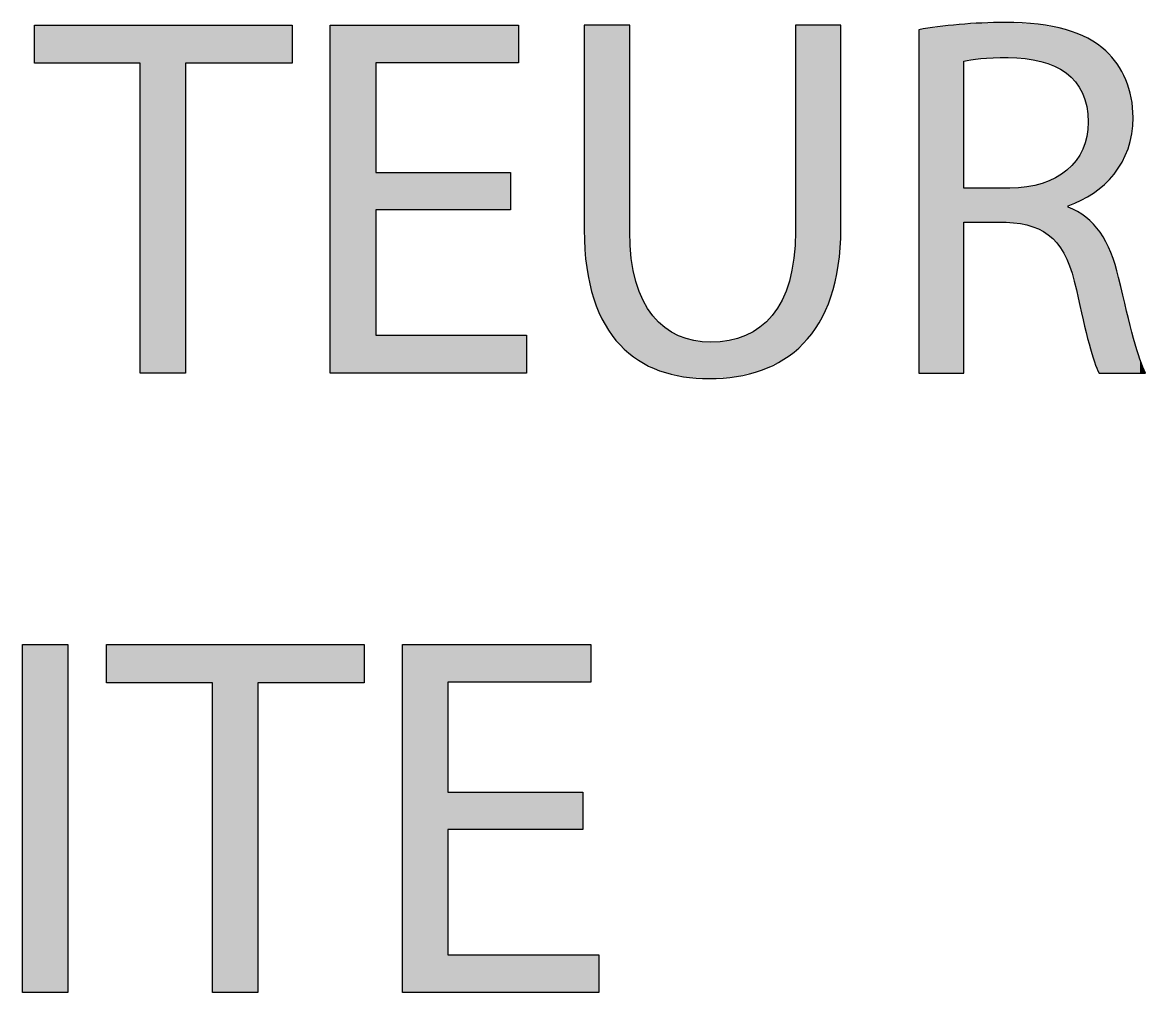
# Model space of a CAD drawing. Extents: x 0 to 360, y -268 to 0.
# Drawn here: x 279.09 to 285.61, y -194 to -188.37 of the extents above; entities that cross this region are included whole.
import ezdxf

# ---------------------------------------------------------------- set-up
doc = ezdxf.new("R2010")
doc.units = 0
doc.layers.add('LAYER_1', color=7, linetype='CONTINUOUS')

# ---------------------------------------------------------------- blocks, each defined once
blk = doc.blocks.new('*U365')
at = {"layer": 'LAYER_1', "color": 250}
for points in [[(279.1551, -188.603), (279.1551, -188.3811), (279.7697, -188.603)], [(279.7697, -188.603), (279.1551, -188.3811), (279.7697, -188.3811)], [(280.0336, -188.603), (280.0336, -188.3811), (280.6516, -188.603)], [(280.6516, -188.603), (280.0336, -188.3811), (280.6516, -188.3811)]]:
    blk.add_solid(points, dxfattribs=at)
at = {"layer": 'LAYER_1', "color": 250, "extrusion": (0, 0, -1)}
for points in [[(-279.7697, -190.402), (-279.7697, -188.3811), (-280.0336, -190.402)], [(-280.0336, -190.402), (-279.7697, -188.3811), (-280.0336, -188.3811)]]:
    blk.add_solid(points, dxfattribs=at)
blk = doc.blocks.new('*U366')
at = {"layer": 'LAYER_1', "color": 250, "extrusion": (0, 0, -1)}
for points in [[(-280.8735, -190.402), (-280.8735, -188.3811), (-281.1374, -190.402)], [(-281.1374, -190.402), (-280.8735, -188.3811), (-281.1374, -188.3811)], [(-281.9201, -188.5999), (-281.9201, -188.3811), (-281.9676, -188.5999)], [(-281.9676, -188.5999), (-281.9201, -188.3811), (-281.9676, -188.3811)], [(-281.9201, -190.402), (-281.9201, -190.1829), (-281.9676, -190.402)], [(-281.9676, -190.402), (-281.9201, -190.1829), (-281.9676, -190.1829)], [(-281.9676, -190.402), (-281.9676, -190.1829), (-282.0131, -190.402)], [(-282.0131, -190.402), (-281.9676, -190.1829), (-282.0131, -190.1829)]]:
    blk.add_solid(points, dxfattribs=at)
at = {"layer": 'LAYER_1', "color": 250}
for points in [[(281.1374, -188.5999), (281.1374, -188.3811), (281.9201, -188.5999)], [(281.9201, -188.5999), (281.1374, -188.3811), (281.9201, -188.3811)], [(281.1374, -189.4546), (281.1374, -189.2382), (281.9201, -189.4546)], [(281.9201, -189.4546), (281.1374, -189.2382), (281.9201, -189.2382)], [(281.1374, -190.402), (281.1374, -190.1829), (281.9201, -190.402)], [(281.9201, -190.402), (281.1374, -190.1829), (281.9201, -190.1829)]]:
    blk.add_solid(points, dxfattribs=at)
blk = doc.blocks.new('*U367')
at = {"layer": 'LAYER_1', "color": 250}
for points in [[(282.3487, -189.571), (282.3487, -188.3811), (282.3629, -189.789)], [(282.3629, -189.789), (282.3629, -188.3811), (282.4039, -189.9717)], [(282.4039, -189.9717), (282.4039, -188.3811), (282.4337, -190.0504)], [(282.4337, -190.0504), (282.4337, -188.3811), (282.4692, -190.1211)], [(282.4692, -190.1211), (282.4692, -188.3811), (282.5102, -190.1839)], [(282.5102, -190.1839), (282.5102, -188.3811), (282.5564, -190.239)], [(282.5564, -190.239), (282.5564, -188.3811), (282.6074, -190.2868)], [(282.6074, -190.2868), (282.6074, -188.3811), (282.6126, -190.2906)], [(282.6126, -190.2906), (282.6126, -189.5803), (282.6217, -190.2973)], [(283.5751, -190.2731), (283.5673, -189.7162), (283.5751, -189.5803)], [(283.5673, -190.2803), (283.5662, -189.7353), (283.5673, -189.7162)], [(282.6217, -190.2973), (282.6217, -189.737), (282.6482, -190.3167)], [(283.5662, -190.2811), (283.54, -189.8678), (283.5662, -189.7353)], [(282.6482, -190.3167), (282.6482, -189.8703), (282.663, -190.3275)], [(282.663, -190.3275), (282.663, -189.909), (282.6904, -190.341)], [(283.54, -190.2999), (283.5088, -189.9496), (283.54, -189.8678)], [(282.6904, -190.341), (282.6904, -189.981), (282.7468, -190.3688)], [(283.4978, -190.3277), (283.4405, -190.0676), (283.4978, -189.9784)], [(283.5088, -190.3223), (283.4978, -189.9784), (283.5088, -189.9496)], [(282.7468, -190.3688), (282.7468, -190.0698), (282.7864, -190.3883)], [(282.7864, -190.3883), (282.7864, -190.1087), (282.8159, -190.3958)], [(283.4405, -190.3555), (283.3786, -190.1272), (283.4405, -190.0676)], [(282.8159, -190.3958), (282.8159, -190.1376), (282.896, -190.4162)], [(282.896, -190.4162), (282.896, -190.1851), (282.9243, -190.4234)], [(283.2853, -190.4094), (283.2329, -190.1999), (283.2853, -190.1843)], [(283.3693, -190.388), (283.2853, -190.1843), (283.3693, -190.1361)], [(283.3786, -190.3857), (283.3693, -190.1361), (283.3786, -190.1272)], [(282.9243, -190.4234), (282.9243, -190.1939), (282.9856, -190.428)], [(282.9856, -190.428), (282.9856, -190.213), (283.0742, -190.4347)], [(283.1896, -190.426), (283.0832, -190.2222), (283.1896, -190.2128)], [(283.2329, -190.4227), (283.1896, -190.2128), (283.2329, -190.1999)]]:
    blk.add_solid(points, dxfattribs=at)
at = {"layer": 'LAYER_1', "color": 250, "extrusion": (0, 0, -1)}
for points in [[(-282.3629, -189.789), (-282.3487, -188.3811), (-282.3629, -188.3811)], [(-282.4039, -189.9717), (-282.3629, -188.3811), (-282.4039, -188.3811)], [(-282.4337, -190.0504), (-282.4039, -188.3811), (-282.4337, -188.3811)], [(-282.4692, -190.1211), (-282.4337, -188.3811), (-282.4692, -188.3811)], [(-282.5102, -190.1839), (-282.4692, -188.3811), (-282.5102, -188.3811)], [(-282.5564, -190.239), (-282.5102, -188.3811), (-282.5564, -188.3811)], [(-282.6074, -190.2868), (-282.5564, -188.3811), (-282.6074, -188.3811)], [(-282.6126, -190.2906), (-282.6074, -188.3811), (-282.6126, -188.3811)], [(-283.5751, -190.2731), (-283.5751, -188.3811), (-283.6209, -190.2312)], [(-283.6209, -190.2312), (-283.5751, -188.3811), (-283.6209, -188.3811)], [(-283.6209, -190.2312), (-283.6209, -188.3811), (-283.6695, -190.1748)], [(-283.6695, -190.1748), (-283.6209, -188.3811), (-283.6695, -188.3811)], [(-283.6695, -190.1748), (-283.6695, -188.3811), (-283.7126, -190.111)], [(-283.7126, -190.111), (-283.6695, -188.3811), (-283.7126, -188.3811)], [(-283.7126, -190.111), (-283.7126, -188.3811), (-283.7499, -190.0396)], [(-283.7499, -190.0396), (-283.7126, -188.3811), (-283.7499, -188.3811)], [(-283.7499, -190.0396), (-283.7499, -188.3811), (-283.7811, -189.9603)], [(-283.7811, -189.9603), (-283.7499, -188.3811), (-283.7811, -188.3811)], [(-283.7811, -189.9603), (-283.7811, -188.3811), (-283.806, -189.8731)], [(-283.806, -189.8731), (-283.7811, -188.3811), (-283.806, -188.3811)], [(-283.806, -189.8731), (-283.806, -188.3811), (-283.8241, -189.7778)], [(-283.8241, -189.7778), (-283.806, -188.3811), (-283.8241, -188.3811)], [(-283.8241, -189.7778), (-283.8241, -188.3811), (-283.839, -189.5621)], [(-283.839, -189.5621), (-283.8241, -188.3811), (-283.839, -188.3811)], [(-282.6217, -190.2973), (-282.6126, -189.5803), (-282.6217, -189.737)], [(-283.5673, -190.2803), (-283.5673, -189.7162), (-283.5751, -190.2731)], [(-282.6482, -190.3167), (-282.6217, -189.737), (-282.6482, -189.8703)], [(-283.5662, -190.2811), (-283.5662, -189.7353), (-283.5673, -190.2803)], [(-282.663, -190.3275), (-282.6482, -189.8703), (-282.663, -189.909)], [(-282.6904, -190.341), (-282.663, -189.909), (-282.6904, -189.981)], [(-283.54, -190.2999), (-283.54, -189.8678), (-283.5662, -190.2811)], [(-282.7468, -190.3688), (-282.6904, -189.981), (-282.7468, -190.0698)], [(-283.4978, -190.3277), (-283.4978, -189.9784), (-283.5088, -190.3223)], [(-283.5088, -190.3223), (-283.5088, -189.9496), (-283.54, -190.2999)], [(-282.7864, -190.3883), (-282.7468, -190.0698), (-282.7864, -190.1087)], [(-282.8159, -190.3958), (-282.7864, -190.1087), (-282.8159, -190.1376)], [(-283.4405, -190.3555), (-283.4405, -190.0676), (-283.4978, -190.3277)], [(-282.896, -190.4162), (-282.8159, -190.1376), (-282.896, -190.1851)], [(-282.9243, -190.4234), (-282.896, -190.1851), (-282.9243, -190.1939)], [(-283.2853, -190.4094), (-283.2853, -190.1843), (-283.3693, -190.388)], [(-283.3693, -190.388), (-283.3693, -190.1361), (-283.3786, -190.3857)], [(-283.3786, -190.3857), (-283.3786, -190.1272), (-283.4405, -190.3555)], [(-282.9856, -190.428), (-282.9243, -190.1939), (-282.9856, -190.213)], [(-283.0742, -190.4347), (-282.9856, -190.213), (-283.0742, -190.2213)], [(-283.0742, -190.4347), (-283.0742, -190.2213), (-283.0832, -190.434)], [(-283.0832, -190.434), (-283.0742, -190.2213), (-283.0832, -190.2222)], [(-283.0832, -190.434), (-283.0832, -190.2222), (-283.1896, -190.426)], [(-283.1896, -190.426), (-283.1896, -190.2128), (-283.2329, -190.4227)], [(-283.2329, -190.4227), (-283.2329, -190.1999), (-283.2853, -190.4094)]]:
    blk.add_solid(points, dxfattribs=at)
blk = doc.blocks.new('*U368')
at = {"layer": 'LAYER_1', "color": 250}
for points in [[(284.5254, -190.402), (284.2917, -188.408), (284.5254, -188.3779)], [(284.5528, -190.402), (284.5254, -188.3779), (284.5528, -188.3767)], [(284.5943, -188.5825), (284.5528, -188.3767), (284.5943, -188.3748)], [(284.6512, -188.5759), (284.5943, -188.3748), (284.6512, -188.3723)], [(284.7234, -188.5715), (284.6512, -188.3723), (284.7234, -188.369)], [(284.7926, -188.5702), (284.7234, -188.369), (284.7926, -188.3659)], [(284.8105, -188.5699), (284.8105, -188.3669), (284.8195, -188.5704)], [(284.8195, -188.5704), (284.8195, -188.3674), (284.8706, -188.5731)], [(284.8706, -188.5731), (284.8706, -188.3701), (284.8819, -188.5738)], [(284.8819, -188.5738), (284.8819, -188.3707), (284.9098, -188.5753)], [(284.9098, -188.5753), (284.9098, -188.3721), (284.9192, -188.5767)], [(284.9192, -188.5767), (284.9192, -188.3726), (284.9541, -188.5818)], [(284.9541, -188.5818), (284.9541, -188.3745), (284.956, -188.5821)], [(284.956, -188.5821), (284.956, -188.3746), (284.9652, -188.5841)], [(284.9652, -188.5841), (284.9652, -188.3751), (284.9844, -188.5883)], [(284.9844, -188.5883), (284.9844, -188.3761), (284.9998, -188.5917)], [(284.9998, -188.5917), (284.9998, -188.379), (285.0085, -188.5944)], [(285.0085, -188.5944), (285.0085, -188.3807), (285.0162, -188.5967)], [(285.0162, -188.5967), (285.0162, -188.3822), (285.0408, -188.6042)], [(285.0408, -188.6042), (285.0408, -188.3869), (285.0489, -188.6075)], [(285.0489, -188.6075), (285.0489, -188.3885), (285.0692, -188.6156)], [(285.0692, -188.6156), (285.0692, -188.3924), (285.0791, -188.6196)], [(285.0791, -188.6196), (285.0791, -188.3943), (285.0864, -188.6234)], [(285.0864, -188.6234), (285.0864, -188.3957), (285.1138, -188.6377)], [(285.1138, -188.6377), (285.1138, -188.401), (285.1144, -188.638)], [(285.1144, -188.638), (285.1144, -188.4011), (285.1209, -188.6423)], [(285.1209, -188.6423), (285.1209, -188.4023), (285.1435, -188.6573)], [(285.1435, -188.6573), (285.1435, -188.4067), (285.1467, -188.6594)], [(285.1467, -188.6594), (285.1467, -188.4079), (285.151, -188.663)], [(285.151, -188.663), (285.151, -188.4097), (285.1522, -188.664)], [(285.1522, -188.664), (285.1522, -188.4101), (285.1585, -188.6693)], [(285.1585, -188.6693), (285.1585, -188.4126), (285.1757, -188.6838)], [(285.1757, -188.6838), (285.1757, -188.4194), (285.1802, -188.6887)], [(285.1802, -188.6887), (285.1802, -188.4212), (285.1817, -188.6903)], [(285.1817, -188.6903), (285.1817, -188.4218), (285.2013, -188.7114)], [(285.2013, -188.7114), (285.2013, -188.4296), (285.2049, -188.7163)], [(285.2049, -188.7163), (285.2049, -188.431), (285.2067, -188.7189)], [(285.2067, -188.7189), (285.2067, -188.4317), (285.2131, -188.7277)], [(285.2131, -188.7277), (285.2131, -188.4342), (285.2234, -188.7421)], [(285.2234, -188.7421), (285.2234, -188.4383), (285.226, -188.7469)], [(285.226, -188.7469), (285.226, -188.4393), (285.235, -188.7635)], [(285.235, -188.7635), (285.235, -188.4429), (285.2418, -188.776)], [(285.2418, -188.776), (285.2418, -188.4456), (285.2436, -188.7805)], [(285.2436, -188.7805), (285.2436, -188.4463), (285.2564, -188.8132)], [(285.2564, -188.8132), (285.2564, -188.4513), (285.2574, -188.8172)], [(285.2574, -188.8172), (285.2574, -188.4518), (285.2622, -188.8354)], [(285.2622, -188.8354), (285.2622, -188.4536), (285.267, -188.8536)], [(285.267, -188.8536), (285.267, -188.4555), (285.2675, -188.857)], [(285.2675, -188.857), (285.2675, -188.4557), (285.2734, -188.8973)], [(285.2734, -188.8973), (285.2734, -188.4581), (285.2734, -188.8975)], [(285.2734, -188.8975), (285.2734, -188.4581), (285.2736, -188.9003)], [(285.2736, -188.9003), (285.2736, -188.4582), (285.2756, -188.9447)], [(285.2756, -189.3749), (285.2736, -188.9871), (285.2756, -188.9447)], [(285.2734, -189.3762), (285.2675, -189.0275), (285.2734, -188.9881)], [(285.2736, -189.3761), (285.2734, -188.9879), (285.2736, -188.9871)], [(285.2734, -189.3762), (285.2734, -188.9881), (285.2734, -188.9879)], [(285.2564, -189.3861), (285.2436, -189.1021), (285.2564, -189.0686)], [(285.2574, -189.3855), (285.2564, -189.0686), (285.2574, -189.0658)], [(285.2622, -189.3828), (285.2574, -189.0658), (285.2622, -189.0476)], [(285.267, -189.38), (285.2622, -189.0476), (285.267, -189.0294)], [(285.2675, -189.3797), (285.267, -189.0294), (285.2675, -189.0275)], [(285.2234, -189.4034), (285.2131, -189.1554), (285.2234, -189.1399)], [(285.226, -189.4023), (285.2234, -189.1399), (285.226, -189.136)], [(285.235, -189.3986), (285.226, -189.136), (285.235, -189.1186)], [(285.2418, -189.3947), (285.235, -189.1186), (285.2418, -189.1055)], [(285.2436, -189.3936), (285.2418, -189.1055), (285.2436, -189.1021)], [(285.1757, -189.4233), (285.1585, -189.2172), (285.1757, -189.201)], [(285.1802, -189.4214), (285.1757, -189.201), (285.1802, -189.1967)], [(285.1817, -189.4208), (285.1802, -189.1967), (285.1817, -189.1949)], [(285.2013, -189.4126), (285.1817, -189.1949), (285.2013, -189.1718)], [(285.2049, -189.4112), (285.2013, -189.1718), (285.2049, -189.1676)], [(285.2067, -189.4104), (285.2049, -189.1676), (285.2067, -189.1648)], [(285.2131, -189.4077), (285.2067, -189.1648), (285.2131, -189.1554)], [(285.0791, -189.6333), (285.0692, -189.2762), (285.0791, -189.2715)], [(285.0864, -189.642), (285.0791, -189.2715), (285.0864, -189.2679)], [(285.0791, -189.6333), (285.0791, -189.2715), (285.0864, -189.642)], [(285.1138, -189.6746), (285.0864, -189.2679), (285.1138, -189.2513)], [(285.0864, -189.642), (285.0864, -189.2679), (285.1138, -189.6746)], [(285.1144, -189.6757), (285.1138, -189.2513), (285.1144, -189.2509)], [(285.1138, -189.6746), (285.1138, -189.2513), (285.1144, -189.6757)], [(285.1209, -189.6873), (285.1144, -189.2509), (285.1209, -189.247)], [(285.1144, -189.6757), (285.1144, -189.2509), (285.1209, -189.6873)], [(285.1435, -189.7278), (285.1209, -189.247), (285.1435, -189.2298)], [(285.1209, -189.6873), (285.1209, -189.247), (285.1435, -189.7278)], [(285.1467, -189.7335), (285.1435, -189.2298), (285.1467, -189.2274)], [(285.1435, -189.7278), (285.1435, -189.2298), (285.1467, -189.7335)], [(285.151, -189.7413), (285.1467, -189.2274), (285.151, -189.2241)], [(285.1467, -189.7335), (285.1467, -189.2274), (285.151, -189.7413)], [(285.1522, -189.7444), (285.151, -189.2241), (285.1522, -189.2232)], [(285.151, -189.7413), (285.151, -189.2241), (285.1522, -189.7444)], [(285.1585, -189.761), (285.1522, -189.2232), (285.1585, -189.2172)], [(285.1522, -189.7444), (285.1522, -189.2232), (285.1585, -189.761)], [(284.7988, -189.5262), (284.7988, -189.3285), (284.8105, -189.5274)], [(284.8105, -189.5274), (284.8105, -189.3285), (284.8195, -189.5282)], [(284.8706, -189.5332), (284.8195, -189.3285), (284.8706, -189.3267)], [(284.8195, -189.5282), (284.8195, -189.3285), (284.8706, -189.5332)], [(284.8819, -189.5343), (284.8706, -189.3267), (284.8819, -189.3255)], [(284.8706, -189.5332), (284.8706, -189.3267), (284.8819, -189.5343)], [(284.9098, -189.5412), (284.8819, -189.3255), (284.9098, -189.3225)], [(284.8819, -189.5343), (284.8819, -189.3255), (284.9098, -189.5412)], [(284.9192, -189.5435), (284.9098, -189.3225), (284.9192, -189.3215)], [(284.9098, -189.5412), (284.9098, -189.3225), (284.9192, -189.5435)], [(284.9541, -189.5522), (284.9192, -189.3215), (284.9541, -189.3149)], [(284.9192, -189.5435), (284.9192, -189.3215), (284.9541, -189.5522)], [(284.956, -189.5531), (284.9541, -189.3149), (284.956, -189.3146)], [(284.9541, -189.5522), (284.9541, -189.3149), (284.956, -189.5531)], [(284.9652, -189.5573), (284.956, -189.3146), (284.9652, -189.3129)], [(284.956, -189.5531), (284.956, -189.3146), (284.9652, -189.5573)], [(284.9844, -189.5662), (284.9652, -189.3129), (284.9844, -189.3076)], [(284.9652, -189.5573), (284.9652, -189.3129), (284.9844, -189.5662)], [(284.9998, -189.5733), (284.9844, -189.3076), (284.9998, -189.3034)], [(284.9844, -189.5662), (284.9844, -189.3076), (284.9998, -189.5733)], [(285.0085, -189.5774), (284.9998, -189.3034), (285.0085, -189.301)], [(284.9998, -189.5733), (284.9998, -189.3034), (285.0085, -189.5774)], [(285.0162, -189.581), (285.0085, -189.301), (285.0162, -189.2981)], [(285.0085, -189.5774), (285.0085, -189.301), (285.0162, -189.581)], [(285.0408, -189.5998), (285.0162, -189.2981), (285.0408, -189.289)], [(285.0162, -189.581), (285.0162, -189.2981), (285.0408, -189.5998)], [(285.0489, -189.606), (285.0408, -189.289), (285.0489, -189.286)], [(285.0408, -189.5998), (285.0408, -189.289), (285.0489, -189.606)], [(285.0692, -189.6215), (285.0489, -189.286), (285.0692, -189.2762)], [(285.0489, -189.606), (285.0489, -189.286), (285.0692, -189.6215)], [(285.0692, -189.6215), (285.0692, -189.2762), (285.0791, -189.6333)], [(285.1585, -189.761), (285.1585, -189.4394), (285.1757, -189.8066)], [(285.1757, -189.8066), (285.1757, -189.4471), (285.1802, -189.8186)], [(285.1802, -189.8186), (285.1802, -189.4491), (285.1817, -189.8225)], [(285.1817, -189.8225), (285.1817, -189.4498), (285.2013, -189.8981)], [(285.2013, -189.8981), (285.2013, -189.4585), (285.2049, -189.9119)], [(285.2049, -189.9119), (285.2049, -189.4601), (285.2067, -189.919)], [(285.2067, -189.919), (285.2067, -189.4609), (285.2131, -189.946)], [(285.2131, -189.946), (285.2131, -189.4638), (285.2234, -189.9901)], [(285.2234, -189.9901), (285.2234, -189.4706), (285.226, -190.0013)], [(285.226, -190.0013), (285.226, -189.4723), (285.235, -190.0398)], [(285.235, -190.0398), (285.235, -189.4783), (285.2418, -190.0686)], [(285.2418, -190.0686), (285.2418, -189.4828), (285.2436, -190.0762)], [(285.2436, -190.0762), (285.2436, -189.484), (285.2564, -190.1307)], [(285.2564, -190.1307), (285.2564, -189.4924), (285.2574, -190.1352)], [(285.2574, -190.1352), (285.2574, -189.4931), (285.2622, -190.1555)], [(285.2622, -190.1555), (285.2622, -189.4963), (285.267, -190.1759)], [(285.267, -190.1759), (285.267, -189.5007), (285.2675, -190.178)], [(285.2675, -190.178), (285.2675, -189.5011), (285.2734, -190.2033)], [(285.2734, -190.2033), (285.2734, -189.5066), (285.2734, -190.2034)], [(285.2734, -190.2034), (285.2734, -189.5066), (285.2736, -190.204)], [(285.2736, -190.204), (285.2736, -189.5068), (285.2756, -190.2127)], [(285.2756, -190.2127), (285.2756, -189.5087), (285.2803, -190.2326)], [(285.2803, -190.2326), (285.2803, -189.5129), (285.306, -190.3189)], [(285.306, -190.3189), (285.306, -189.5367), (285.3061, -190.3192)], [(285.3061, -190.3192), (285.3061, -189.5368), (285.3114, -190.3367)], [(285.3114, -190.3367), (285.3114, -189.5433), (285.3383, -190.402)]]:
    blk.add_solid(points, dxfattribs=at)
at = {"layer": 'LAYER_1', "color": 250, "extrusion": (0, 0, -1)}
for points in [[(-284.2917, -190.402), (-284.2917, -188.408), (-284.5254, -190.402)], [(-284.5254, -190.402), (-284.5254, -188.3779), (-284.5528, -190.402)], [(-284.5528, -188.5909), (-284.5528, -188.3767), (-284.5943, -188.5825)], [(-284.5943, -188.5825), (-284.5943, -188.3748), (-284.6512, -188.5759)], [(-284.6512, -188.5759), (-284.6512, -188.3723), (-284.7234, -188.5715)], [(-284.7234, -188.5715), (-284.7234, -188.369), (-284.7926, -188.5702)], [(-284.7926, -188.5702), (-284.7926, -188.3659), (-284.7988, -188.5701)], [(-284.7988, -188.5701), (-284.7926, -188.3659), (-284.7988, -188.3663)], [(-284.7988, -188.5701), (-284.7988, -188.3663), (-284.8105, -188.5699)], [(-284.8105, -188.5699), (-284.7988, -188.3663), (-284.8105, -188.3669)], [(-284.8195, -188.5704), (-284.8105, -188.3669), (-284.8195, -188.3674)], [(-284.8706, -188.5731), (-284.8195, -188.3674), (-284.8706, -188.3701)], [(-284.8819, -188.5738), (-284.8706, -188.3701), (-284.8819, -188.3707)], [(-284.9098, -188.5753), (-284.8819, -188.3707), (-284.9098, -188.3721)], [(-284.9192, -188.5767), (-284.9098, -188.3721), (-284.9192, -188.3726)], [(-284.9541, -188.5818), (-284.9192, -188.3726), (-284.9541, -188.3745)], [(-284.956, -188.5821), (-284.9541, -188.3745), (-284.956, -188.3746)], [(-284.9652, -188.5841), (-284.956, -188.3746), (-284.9652, -188.3751)], [(-284.9844, -188.5883), (-284.9652, -188.3751), (-284.9844, -188.3761)], [(-284.9998, -188.5917), (-284.9844, -188.3761), (-284.9998, -188.379)], [(-285.0085, -188.5944), (-284.9998, -188.379), (-285.0085, -188.3807)], [(-285.0162, -188.5967), (-285.0085, -188.3807), (-285.0162, -188.3822)], [(-285.0408, -188.6042), (-285.0162, -188.3822), (-285.0408, -188.3869)], [(-285.0489, -188.6075), (-285.0408, -188.3869), (-285.0489, -188.3885)], [(-285.0692, -188.6156), (-285.0489, -188.3885), (-285.0692, -188.3924)], [(-285.0791, -188.6196), (-285.0692, -188.3924), (-285.0791, -188.3943)], [(-285.0864, -188.6234), (-285.0791, -188.3943), (-285.0864, -188.3957)], [(-285.1138, -188.6377), (-285.0864, -188.3957), (-285.1138, -188.401)], [(-285.1144, -188.638), (-285.1138, -188.401), (-285.1144, -188.4011)], [(-285.1209, -188.6423), (-285.1144, -188.4011), (-285.1209, -188.4023)], [(-285.1435, -188.6573), (-285.1209, -188.4023), (-285.1435, -188.4067)], [(-285.1467, -188.6594), (-285.1435, -188.4067), (-285.1467, -188.4079)], [(-285.151, -188.663), (-285.1467, -188.4079), (-285.151, -188.4097)], [(-285.1522, -188.664), (-285.151, -188.4097), (-285.1522, -188.4101)], [(-285.1585, -188.6693), (-285.1522, -188.4101), (-285.1585, -188.4126)], [(-285.1757, -188.6838), (-285.1585, -188.4126), (-285.1757, -188.4194)], [(-285.1802, -188.6887), (-285.1757, -188.4194), (-285.1802, -188.4212)], [(-285.1817, -188.6903), (-285.1802, -188.4212), (-285.1817, -188.4218)], [(-285.2013, -188.7114), (-285.1817, -188.4218), (-285.2013, -188.4296)], [(-285.2049, -188.7163), (-285.2013, -188.4296), (-285.2049, -188.431)], [(-285.2067, -188.7189), (-285.2049, -188.431), (-285.2067, -188.4317)], [(-285.2131, -188.7277), (-285.2067, -188.4317), (-285.2131, -188.4342)], [(-285.2234, -188.7421), (-285.2131, -188.4342), (-285.2234, -188.4383)], [(-285.226, -188.7469), (-285.2234, -188.4383), (-285.226, -188.4393)], [(-285.235, -188.7635), (-285.226, -188.4393), (-285.235, -188.4429)], [(-285.2418, -188.776), (-285.235, -188.4429), (-285.2418, -188.4456)], [(-285.2436, -188.7805), (-285.2418, -188.4456), (-285.2436, -188.4463)], [(-285.2564, -188.8132), (-285.2436, -188.4463), (-285.2564, -188.4513)], [(-285.2574, -188.8172), (-285.2564, -188.4513), (-285.2574, -188.4518)], [(-285.2622, -188.8354), (-285.2574, -188.4518), (-285.2622, -188.4536)], [(-285.267, -188.8536), (-285.2622, -188.4536), (-285.267, -188.4555)], [(-285.2675, -188.857), (-285.267, -188.4555), (-285.2675, -188.4557)], [(-285.2734, -188.8973), (-285.2675, -188.4557), (-285.2734, -188.4581)], [(-285.2734, -188.8975), (-285.2734, -188.4581), (-285.2734, -188.4581)], [(-285.2736, -188.9003), (-285.2734, -188.4581), (-285.2736, -188.4582)], [(-285.2756, -188.9447), (-285.2736, -188.4582), (-285.2756, -188.4596)], [(-285.2756, -189.3749), (-285.2756, -188.4596), (-285.2803, -189.3722)], [(-285.2803, -189.3722), (-285.2756, -188.4596), (-285.2803, -188.4629)], [(-285.2803, -189.3722), (-285.2803, -188.4629), (-285.306, -189.3572)], [(-285.306, -189.3572), (-285.2803, -188.4629), (-285.306, -188.4808)], [(-285.306, -189.3572), (-285.306, -188.4808), (-285.3061, -189.3571)], [(-285.3061, -189.3571), (-285.306, -188.4808), (-285.3061, -188.4809)], [(-285.3061, -189.3571), (-285.3061, -188.4809), (-285.3114, -189.353)], [(-285.3114, -189.353), (-285.3061, -188.4809), (-285.3114, -188.4845)], [(-285.3114, -189.353), (-285.3114, -188.4845), (-285.3383, -189.3316)], [(-285.3383, -189.3316), (-285.3114, -188.4845), (-285.3383, -188.5033)], [(-285.3383, -189.3316), (-285.3383, -188.5033), (-285.3448, -189.3265)], [(-285.3448, -189.3265), (-285.3383, -188.5033), (-285.3448, -188.5078)], [(-285.3448, -189.3265), (-285.3448, -188.5078), (-285.3703, -189.3062)], [(-285.3703, -189.3062), (-285.3448, -188.5078), (-285.3703, -188.5255)], [(-285.3703, -189.3062), (-285.3703, -188.5255), (-285.3776, -189.2984)], [(-285.3776, -189.2984), (-285.3703, -188.5255), (-285.3776, -188.5306)], [(-285.3776, -189.2984), (-285.3776, -188.5306), (-285.4076, -189.266)], [(-285.4076, -189.266), (-285.3776, -188.5306), (-285.4076, -188.5651)], [(-285.4076, -189.266), (-285.4076, -188.5651), (-285.4261, -189.2461)], [(-285.4261, -189.2461), (-285.4076, -188.5651), (-285.4261, -188.5863)], [(-285.4261, -189.2461), (-285.4261, -188.5863), (-285.4439, -189.2193)], [(-285.4439, -189.2193), (-285.4261, -188.5863), (-285.4439, -188.6068)], [(-285.4439, -189.2193), (-285.4439, -188.6068), (-285.452, -189.2071)], [(-285.452, -189.2071), (-285.4439, -188.6068), (-285.452, -188.6217)], [(-285.452, -189.2071), (-285.452, -188.6217), (-285.472, -189.177)], [(-285.472, -189.177), (-285.452, -188.6217), (-285.472, -188.6584)], [(-285.472, -189.177), (-285.472, -188.6584), (-285.4938, -189.128)], [(-285.4938, -189.128), (-285.472, -188.6584), (-285.4938, -188.6984)], [(-285.4938, -189.128), (-285.4938, -188.6984), (-285.5066, -189.0991)], [(-285.5066, -189.0991), (-285.4938, -188.6984), (-285.5066, -188.7412)], [(-285.5066, -189.0991), (-285.5066, -188.7412), (-285.5252, -189.0257)], [(-285.5252, -189.0257), (-285.5066, -188.7412), (-285.5252, -188.8029)], [(-285.5252, -189.0257), (-285.5252, -188.8029), (-285.5285, -189.0127)], [(-285.5285, -189.0127), (-285.5252, -188.8029), (-285.5285, -188.8377)], [(-285.5285, -189.0127), (-285.5285, -188.8377), (-285.5361, -188.9178)], [(-285.2734, -189.3762), (-285.2734, -188.9879), (-285.2736, -189.3761)], [(-285.2734, -189.3762), (-285.2734, -188.9881), (-285.2734, -189.3762)], [(-285.2736, -189.3761), (-285.2736, -188.9871), (-285.2756, -189.3749)], [(-285.2564, -189.3861), (-285.2564, -189.0686), (-285.2574, -189.3855)], [(-285.2574, -189.3855), (-285.2574, -189.0658), (-285.2622, -189.3828)], [(-285.2622, -189.3828), (-285.2622, -189.0476), (-285.267, -189.38)], [(-285.267, -189.38), (-285.267, -189.0294), (-285.2675, -189.3797)], [(-285.2675, -189.3797), (-285.2675, -189.0275), (-285.2734, -189.3762)], [(-285.2234, -189.4034), (-285.2234, -189.1399), (-285.226, -189.4023)], [(-285.226, -189.4023), (-285.226, -189.136), (-285.235, -189.3986)], [(-285.235, -189.3986), (-285.235, -189.1186), (-285.2418, -189.3947)], [(-285.2418, -189.3947), (-285.2418, -189.1055), (-285.2436, -189.3936)], [(-285.2436, -189.3936), (-285.2436, -189.1021), (-285.2564, -189.3861)], [(-285.1757, -189.4233), (-285.1757, -189.201), (-285.1802, -189.4214)], [(-285.1802, -189.4214), (-285.1802, -189.1967), (-285.1817, -189.4208)], [(-285.1817, -189.4208), (-285.1817, -189.1949), (-285.2013, -189.4126)], [(-285.2013, -189.4126), (-285.2013, -189.1718), (-285.2049, -189.4112)], [(-285.2049, -189.4112), (-285.2049, -189.1676), (-285.2067, -189.4104)], [(-285.2067, -189.4104), (-285.2067, -189.1648), (-285.2131, -189.4077)], [(-285.2131, -189.4077), (-285.2131, -189.1554), (-285.2234, -189.4034)], [(-285.1585, -189.4305), (-285.1585, -189.2172), (-285.1757, -189.4233)], [(-284.5528, -189.5262), (-284.5528, -189.3285), (-284.5943, -189.5262)], [(-284.5943, -189.5262), (-284.5528, -189.3285), (-284.5943, -189.3285)], [(-284.5943, -189.5262), (-284.5943, -189.3285), (-284.6512, -189.5262)], [(-284.6512, -189.5262), (-284.5943, -189.3285), (-284.6512, -189.3285)], [(-284.6512, -189.5262), (-284.6512, -189.3285), (-284.7234, -189.5262)], [(-284.7234, -189.5262), (-284.6512, -189.3285), (-284.7234, -189.3285)], [(-284.7234, -189.5262), (-284.7234, -189.3285), (-284.7926, -189.5262)], [(-284.7926, -189.5262), (-284.7234, -189.3285), (-284.7926, -189.3285)], [(-284.7926, -189.5262), (-284.7926, -189.3285), (-284.7988, -189.5262)], [(-284.7988, -189.5262), (-284.7926, -189.3285), (-284.7988, -189.3285)], [(-284.8105, -189.5274), (-284.7988, -189.3285), (-284.8105, -189.3285)], [(-284.8195, -189.5282), (-284.8105, -189.3285), (-284.8195, -189.3285)], [(-285.1757, -189.8066), (-285.1585, -189.4394), (-285.1757, -189.4471)], [(-285.1802, -189.8186), (-285.1757, -189.4471), (-285.1802, -189.4491)], [(-285.1817, -189.8225), (-285.1802, -189.4491), (-285.1817, -189.4498)], [(-285.2013, -189.8981), (-285.1817, -189.4498), (-285.2013, -189.4585)], [(-285.2049, -189.9119), (-285.2013, -189.4585), (-285.2049, -189.4601)], [(-285.2067, -189.919), (-285.2049, -189.4601), (-285.2067, -189.4609)], [(-285.2131, -189.946), (-285.2067, -189.4609), (-285.2131, -189.4638)], [(-285.2234, -189.9901), (-285.2131, -189.4638), (-285.2234, -189.4706)], [(-285.226, -190.0013), (-285.2234, -189.4706), (-285.226, -189.4723)], [(-285.235, -190.0398), (-285.226, -189.4723), (-285.235, -189.4783)], [(-285.2418, -190.0686), (-285.235, -189.4783), (-285.2418, -189.4828)], [(-285.2436, -190.0762), (-285.2418, -189.4828), (-285.2436, -189.484)], [(-285.2564, -190.1307), (-285.2436, -189.484), (-285.2564, -189.4924)], [(-285.2574, -190.1352), (-285.2564, -189.4924), (-285.2574, -189.4931)], [(-285.2622, -190.1555), (-285.2574, -189.4931), (-285.2622, -189.4963)], [(-285.267, -190.1759), (-285.2622, -189.4963), (-285.267, -189.5007)], [(-285.2675, -190.178), (-285.267, -189.5007), (-285.2675, -189.5011)], [(-285.2734, -190.2033), (-285.2675, -189.5011), (-285.2734, -189.5066)], [(-285.2734, -190.2034), (-285.2734, -189.5066), (-285.2734, -189.5066)], [(-285.2736, -190.204), (-285.2734, -189.5066), (-285.2736, -189.5068)], [(-285.2756, -190.2127), (-285.2736, -189.5068), (-285.2756, -189.5087)], [(-285.2803, -190.2326), (-285.2756, -189.5087), (-285.2803, -189.5129)], [(-285.306, -190.3189), (-285.2803, -189.5129), (-285.306, -189.5367)], [(-285.3061, -190.3192), (-285.306, -189.5367), (-285.3061, -189.5368)], [(-285.3114, -190.3367), (-285.3061, -189.5368), (-285.3114, -189.5433)], [(-285.3383, -190.402), (-285.3114, -189.5433), (-285.3383, -189.5767)], [(-285.3383, -190.402), (-285.3383, -189.5767), (-285.3448, -190.402)], [(-285.3448, -190.402), (-285.3383, -189.5767), (-285.3448, -189.5847)], [(-285.3448, -190.402), (-285.3448, -189.5847), (-285.3703, -190.402)], [(-285.3703, -190.402), (-285.3448, -189.5847), (-285.3703, -189.6326)], [(-285.3703, -190.402), (-285.3703, -189.6326), (-285.3776, -190.402)], [(-285.3776, -190.402), (-285.3703, -189.6326), (-285.3776, -189.6462)], [(-285.3776, -190.402), (-285.3776, -189.6462), (-285.4076, -190.402)], [(-285.4076, -190.402), (-285.3776, -189.6462), (-285.4076, -189.7025)], [(-285.4076, -190.402), (-285.4076, -189.7025), (-285.4261, -190.402)], [(-285.4261, -190.402), (-285.4076, -189.7025), (-285.4261, -189.7628)], [(-285.4261, -190.402), (-285.4261, -189.7628), (-285.4439, -190.402)], [(-285.4439, -190.402), (-285.4261, -189.7628), (-285.4439, -189.821)], [(-285.4439, -190.402), (-285.4439, -189.821), (-285.452, -190.402)], [(-285.452, -190.402), (-285.4439, -189.821), (-285.452, -189.8473)], [(-285.452, -190.402), (-285.452, -189.8473), (-285.472, -190.402)], [(-285.472, -190.402), (-285.452, -189.8473), (-285.472, -189.9284)], [(-285.472, -190.402), (-285.472, -189.9284), (-285.4938, -190.402)], [(-285.4938, -190.402), (-285.472, -189.9284), (-285.4938, -190.0167)], [(-285.4938, -190.402), (-285.4938, -190.0167), (-285.5066, -190.402)], [(-285.5066, -190.402), (-285.4938, -190.0167), (-285.5066, -190.0687)], [(-285.5066, -190.402), (-285.5066, -190.0687), (-285.5252, -190.402)], [(-285.5252, -190.402), (-285.5066, -190.0687), (-285.5252, -190.1439)], [(-285.5252, -190.402), (-285.5252, -190.1439), (-285.5285, -190.402)], [(-285.5285, -190.402), (-285.5252, -190.1439), (-285.5285, -190.1573)], [(-285.5285, -190.402), (-285.5285, -190.1573), (-285.5361, -190.402)], [(-285.5361, -190.402), (-285.5285, -190.1573), (-285.5361, -190.1881)], [(-285.5361, -190.402), (-285.5361, -190.1881), (-285.5392, -190.402)], [(-285.5392, -190.402), (-285.5361, -190.1881), (-285.5392, -190.201)], [(-285.5392, -190.402), (-285.5392, -190.201), (-285.5755, -190.402)], [(-285.5755, -190.402), (-285.5392, -190.201), (-285.5755, -190.322)], [(-285.5755, -190.402), (-285.5755, -190.322), (-285.6084, -190.402)]]:
    blk.add_solid(points, dxfattribs=at)
blk = doc.blocks.new('*U372')
at = {"layer": 'LAYER_1', "color": 250, "extrusion": (0, 0, -1)}
for points in [[(-279.0862, -194), (-279.0862, -191.9792), (-279.35, -194)], [(-279.35, -194), (-279.0862, -191.9792), (-279.35, -191.9792)]]:
    blk.add_solid(points, dxfattribs=at)
blk = doc.blocks.new('*U373')
at = {"layer": 'LAYER_1', "color": 250}
for points in [[(279.5747, -192.201), (279.5747, -191.9792), (280.1893, -192.201)], [(280.1893, -192.201), (279.5747, -191.9792), (280.1893, -191.9792)], [(280.4532, -192.201), (280.4532, -191.9792), (281.0712, -192.201)], [(281.0712, -192.201), (280.4532, -191.9792), (281.0712, -191.9792)]]:
    blk.add_solid(points, dxfattribs=at)
at = {"layer": 'LAYER_1', "color": 250, "extrusion": (0, 0, -1)}
for points in [[(-280.1893, -194), (-280.1893, -191.9792), (-280.4532, -194)], [(-280.4532, -194), (-280.1893, -191.9792), (-280.4532, -191.9792)]]:
    blk.add_solid(points, dxfattribs=at)
blk = doc.blocks.new('*U374')
at = {"layer": 'LAYER_1', "color": 250, "extrusion": (0, 0, -1)}
for points in [[(-281.2931, -194), (-281.2931, -191.9792), (-281.557, -194)], [(-281.557, -194), (-281.2931, -191.9792), (-281.557, -191.9792)], [(-282.3397, -192.1983), (-282.3397, -191.9792), (-282.3872, -192.1983)], [(-282.3872, -192.1983), (-282.3397, -191.9792), (-282.3872, -191.9792)], [(-282.3397, -194), (-282.3397, -193.7813), (-282.3872, -194)], [(-282.3872, -194), (-282.3397, -193.7813), (-282.3872, -193.7813)], [(-282.3872, -194), (-282.3872, -193.7813), (-282.4327, -194)], [(-282.4327, -194), (-282.3872, -193.7813), (-282.4327, -193.7813)]]:
    blk.add_solid(points, dxfattribs=at)
at = {"layer": 'LAYER_1', "color": 250}
for points in [[(281.557, -192.1983), (281.557, -191.9792), (282.3397, -192.1983)], [(282.3397, -192.1983), (281.557, -191.9792), (282.3397, -191.9792)], [(281.557, -193.0526), (281.557, -192.837), (282.3397, -193.0526)], [(282.3397, -193.0526), (281.557, -192.837), (282.3397, -192.837)], [(281.557, -194), (281.557, -193.7813), (282.3397, -194)], [(282.3397, -194), (281.557, -193.7813), (282.3397, -193.7813)]]:
    blk.add_solid(points, dxfattribs=at)
blk = doc.blocks.new('BLOCK_46')
at = {"layer": 'LAYER_1'}
for points in [[(279.7697, -188.603), (279.1551, -188.603), (279.1551, -188.3811), (280.6516, -188.3811), (280.6516, -188.603), (280.0336, -188.603), (280.0336, -190.402), (279.7697, -190.402), (279.7697, -188.603)], [(281.9201, -189.4546), (281.1374, -189.4546), (281.1374, -190.1829), (282.0131, -190.1829), (282.0131, -190.402), (280.8735, -190.402), (280.8735, -188.3811), (281.9676, -188.3811), (281.9676, -188.5999), (281.1374, -188.5999), (281.1374, -189.2382), (281.9201, -189.2382), (281.9201, -189.4546)], [(279.35, -191.9792), (279.35, -194), (279.0862, -194), (279.0862, -191.9792), (279.35, -191.9792)], [(280.1893, -192.201), (279.5747, -192.201), (279.5747, -191.9792), (281.0712, -191.9792), (281.0712, -192.201), (280.4532, -192.201), (280.4532, -194), (280.1893, -194), (280.1893, -192.201)], [(282.3397, -193.0526), (281.557, -193.0526), (281.557, -193.7813), (282.4327, -193.7813), (282.4327, -194), (281.2931, -194), (281.2931, -191.9792), (282.3872, -191.9792), (282.3872, -192.1983), (281.557, -192.1983), (281.557, -192.837), (282.3397, -192.837), (282.3397, -193.0526)]]:
    blk.add_lwpolyline(points, dxfattribs=at)
for points, knots in [([(282.6126, -188.3811), (282.6126, -188.3811), (282.6126, -189.5803), (282.6126, -189.5803), (282.6126, -190.0299), (282.8137, -190.2222), (283.0832, -190.2222), (283.3801, -190.2222), (283.5751, -190.0241), (283.5751, -189.5803), (283.5751, -189.5803), (283.5751, -188.3811), (283.5751, -188.3811), (283.5751, -188.3811), (283.839, -188.3811), (283.839, -188.3811), (283.839, -188.3811), (283.839, -189.5621), (283.839, -189.5621), (283.839, -190.1829), (283.5124, -190.4347), (283.0742, -190.4347), (282.6608, -190.4347), (282.3487, -190.2008), (282.3487, -189.571), (282.3487, -189.571), (282.3487, -188.3811), (282.3487, -188.3811), (282.3487, -188.3811), (282.6126, -188.3811), (282.6126, -188.3811)], [0, 0, 0, 0, 1, 1, 1, 2, 2, 2, 3, 3, 3, 4, 4, 4, 5, 5, 5, 6, 6, 6, 7, 7, 7, 8, 8, 8, 9, 9, 9, 10, 10, 10, 10]), ([(284.2917, -188.408), (284.424, -188.3839), (284.6155, -188.3659), (284.7926, -188.3659), (285.0717, -188.3659), (285.2543, -188.4197), (285.3776, -188.5306), (285.4761, -188.6209), (285.5361, -188.7587), (285.5361, -188.9178), (285.5361, -189.1817), (285.3686, -189.3585), (285.1585, -189.4305), (285.1585, -189.4305), (285.1585, -189.4394), (285.1585, -189.4394), (285.3114, -189.4932), (285.4045, -189.6372), (285.452, -189.8473), (285.5181, -190.1291), (285.5664, -190.3238), (285.6084, -190.402), (285.6084, -190.402), (285.3383, -190.402), (285.3383, -190.402), (285.3052, -190.342), (285.2605, -190.1712), (285.2067, -189.919), (285.1468, -189.6403), (285.0358, -189.5352), (284.7988, -189.5262), (284.7988, -189.5262), (284.5528, -189.5262), (284.5528, -189.5262), (284.5528, -189.5262), (284.5528, -190.402), (284.5528, -190.402), (284.5528, -190.402), (284.2917, -190.402), (284.2917, -190.402), (284.2917, -190.402), (284.2917, -188.408), (284.2917, -188.408)], [0, 0, 0, 0, 1, 1, 1, 2, 2, 2, 3, 3, 3, 4, 4, 4, 5, 5, 5, 6, 6, 6, 7, 7, 7, 8, 8, 8, 9, 9, 9, 10, 10, 10, 11, 11, 11, 12, 12, 12, 13, 13, 13, 14, 14, 14, 14]), ([(284.5528, -189.3285), (284.5528, -189.3285), (284.8195, -189.3285), (284.8195, -189.3285), (285.0985, -189.3285), (285.2756, -189.1755), (285.2756, -188.9447), (285.2756, -188.6836), (285.0868, -188.5699), (284.8105, -188.5699), (284.6844, -188.5699), (284.5976, -188.5788), (284.5528, -188.5909), (284.5528, -188.5909), (284.5528, -189.3285), (284.5528, -189.3285)], [0, 0, 0, 0, 1, 1, 1, 2, 2, 2, 3, 3, 3, 4, 4, 4, 5, 5, 5, 5])]:
    blk.add_open_spline(points, degree=3, knots=knots, dxfattribs=at)
at = {"layer": 'LAYER_1', "color": 250}
for name in ['*U365', '*U366', '*U367', '*U368', '*U372', '*U373', '*U374']:
    blk.add_blockref(name, (0, 0), dxfattribs=at)
blk = doc.blocks.new('BLOCK_20')
at = {"layer": 'LAYER_1'}
blk.add_blockref('BLOCK_46', (0, 0), dxfattribs=at)
blk = doc.blocks.new('BLOCK_17')
at = {"layer": 'LAYER_1'}
blk.add_blockref('BLOCK_20', (0, 0), dxfattribs=at)

msp = doc.modelspace()

# ---------------------------------------------------------------- block references
at = {"layer": 'LAYER_1'}
msp.add_blockref('BLOCK_17', (0, 0), dxfattribs=at)

doc.saveas('drawing.dxf')
